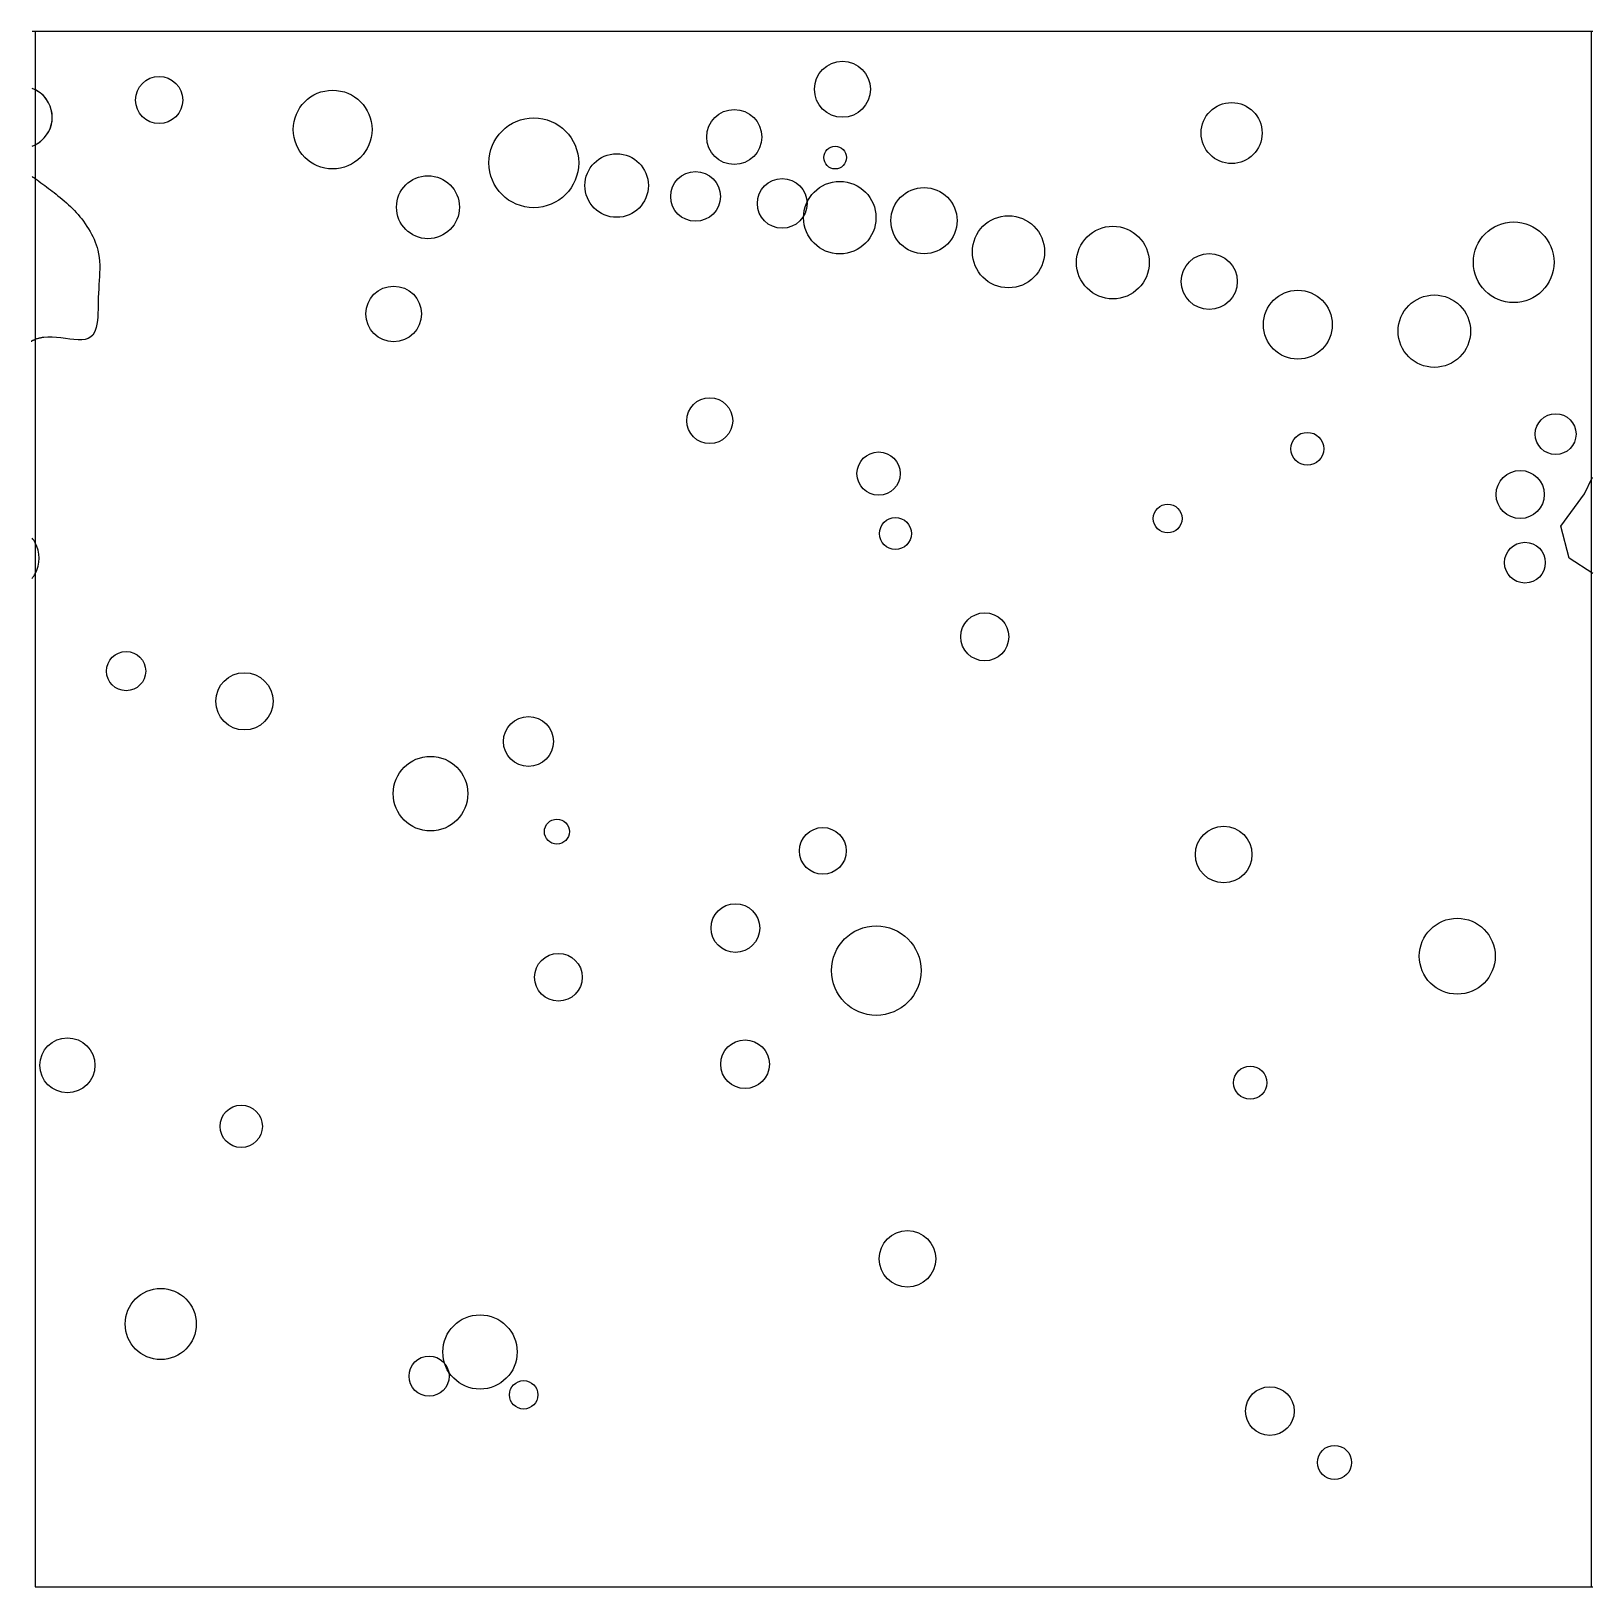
# Model space of a CAD drawing. Extents: x 7.046 to 8.034, y 8.53 to 9.514.
import ezdxf

# ---------------------------------------------------------------- set-up
doc = ezdxf.new("R2010")
doc.units = 0
for name, color, linetype in [('LAYER1', 7, 'CONTINUOUS'), ('LAYER10', 1, 'CONTINUOUS'), ('LAYER12', 5, 'CONTINUOUS')]:
    doc.layers.add(name, color=color, linetype=linetype)

msp = doc.modelspace()

# ---------------------------------------------------------------- linework, layer by layer
at = {"layer": 'LAYER1', "color": 7, "linetype": 'CONTINUOUS'}
for points in [[(8.034, 9.171), (8.019, 9.1807), (8.0137, 9.201), (8.0287, 9.2214), (8.0336, 9.2316), (8.034, 9.2317)], [(8.034, 9.171), (8.034, 9.171)]]:
    msp.add_lwpolyline(points, dxfattribs=at)
for centre, radius in [((7.5595, 9.4773), 0.0177), ((7.1274, 9.4705), 0.0149), ((7.2371, 9.4518), 0.0249), ((7.4911, 9.4471), 0.0174), ((7.8056, 9.4496), 0.0193), ((7.3643, 9.4308), 0.0284), ((7.5549, 9.4341), 0.0072), ((7.4167, 9.4164), 0.0201), ((7.2974, 9.4027), 0.0199), ((7.4666, 9.4095), 0.0157), ((7.5214, 9.4051), 0.0157), ((7.5578, 9.3961), 0.0229), ((7.6111, 9.3942), 0.0209), ((7.6645, 9.3745), 0.0228), ((7.984, 9.3679), 0.0255), ((7.7305, 9.3677), 0.023), ((7.7915, 9.3557), 0.0177), ((7.2757, 9.3352), 0.0176), ((7.8475, 9.3284), 0.0218), ((7.9338, 9.3243), 0.0229), ((7.4756, 9.2677), 0.0145), ((8.0105, 9.2592), 0.0129), ((7.8535, 9.2499), 0.0104), ((7.5824, 9.2342), 0.0137), ((7.9881, 9.221), 0.0152), ((7.7652, 9.2058), 0.0091), ((7.593, 9.1963), 0.0101), ((7.9911, 9.1779), 0.0129), ((7.6495, 9.131), 0.0152), ((7.1065, 9.1093), 0.0124), ((7.1813, 9.0902), 0.0181), ((7.3609, 9.0648), 0.0158), ((7.299, 9.0318), 0.0236), ((7.3789, 9.0078), 0.0079), ((7.5471, 8.9956), 0.0148), ((7.8006, 8.9933), 0.0179), ((7.4918, 8.9468), 0.0154), ((7.5809, 8.9199), 0.0283), ((7.9483, 8.929), 0.024), ((7.3799, 8.9157), 0.0151), ((7.0694, 8.86), 0.0174), ((7.4979, 8.8607), 0.0154), ((7.8174, 8.849), 0.0105), ((7.1793, 8.8214), 0.0134), ((7.6006, 8.7376), 0.0179), ((7.1284, 8.6964), 0.0225), ((7.3303, 8.6787), 0.0235), ((7.2981, 8.6634), 0.0127), ((7.3579, 8.6516), 0.009), ((7.8298, 8.6413), 0.0154), ((7.8707, 8.6088), 0.0108)]:
    msp.add_circle(centre, radius, dxfattribs=at)
for centre, radius, start, end in [((7.0404, 9.4596), 0.0194, -63.5356, 69.9366), ((7.0404, 9.4596), 0.0194, -49.5443, 63.5356), ((7.0404, 9.4596), 0.0194, -69.9376, -63.5369), ((7.0404, 9.4596), 0.0194, -63.5356, -49.5438), ((7.031, 9.1807), 0.0205, 28.5329, 38.6107), ((7.031, 9.1807), 0.0205, -28.5329, 28.5329), ((7.031, 9.1807), 0.0205, -38.6124, -28.5321)]:
    msp.add_arc(centre, radius, start, end, dxfattribs=at)
at = {"layer": 'LAYER10', "color": 1, "linetype": 'CONTINUOUS'}
for points in [[(7.047, 9.4221), (7.0472, 9.422), (7.0474, 9.4218), (7.0476, 9.4217), (7.0478, 9.4216), (7.048, 9.4215), (7.0482, 9.4214), (7.0483, 9.4213), (7.0485, 9.4212), (7.0486, 9.4211), (7.0488, 9.421), (7.0489, 9.4209), (7.049, 9.4209), (7.0492, 9.4207), (7.0494, 9.4207), (7.0494, 9.4206), (7.0495, 9.4206), (7.0495, 9.4206), (7.0495, 9.4206), (7.0495, 9.4206), (7.0494, 9.4206), (7.0493, 9.4207), (7.0492, 9.4207), (7.0491, 9.4208), (7.049, 9.4209)], [(7.049, 9.4209), (7.049, 9.4209), (7.049, 9.4209), (7.049, 9.4209), (7.049, 9.4209), (7.049, 9.4209), (7.049, 9.4209), (7.049, 9.4209), (7.049, 9.4209), (7.049, 9.4209), (7.049, 9.4209), (7.049, 9.4209), (7.049, 9.4209), (7.049, 9.4209), (7.049, 9.4209), (7.049, 9.4209), (7.049, 9.4209), (7.049, 9.4209), (7.049, 9.4209), (7.049, 9.4209), (7.049, 9.4209), (7.049, 9.4209), (7.049, 9.4209), (7.049, 9.4209), (7.049, 9.4209)], [(7.049, 9.4209), (7.0502, 9.42), (7.0514, 9.4191), (7.0526, 9.4182), (7.0539, 9.4173), (7.0551, 9.4164), (7.0562, 9.4155), (7.0574, 9.4146), (7.0586, 9.4137), (7.0598, 9.4128), (7.061, 9.4119), (7.0622, 9.411), (7.0633, 9.41), (7.0647, 9.4089), (7.066, 9.4078), (7.0674, 9.4067), (7.0687, 9.4055), (7.07, 9.4043), (7.0713, 9.4031), (7.0725, 9.4019), (7.0738, 9.4006), (7.075, 9.3993), (7.0761, 9.398), (7.0773, 9.3967), (7.0784, 9.3953), (7.0796, 9.3938), (7.0807, 9.3922), (7.0817, 9.3906), (7.0828, 9.389), (7.0837, 9.3874), (7.0846, 9.3857), (7.0855, 9.3841), (7.0862, 9.3824), (7.087, 9.3806), (7.0876, 9.3789), (7.0881, 9.3772), (7.0886, 9.3755), (7.0891, 9.3732), (7.0894, 9.3708), (7.0896, 9.3685), (7.0898, 9.3661), (7.0898, 9.3638), (7.0897, 9.3613), (7.0896, 9.3589), (7.0895, 9.3564), (7.0893, 9.3538), (7.0892, 9.3511), (7.089, 9.3484), (7.0889, 9.3456), (7.0889, 9.3431), (7.0888, 9.3407), (7.0888, 9.3382), (7.0887, 9.3357), (7.0886, 9.3333), (7.0884, 9.331), (7.088, 9.3288), (7.0876, 9.3267), (7.087, 9.3248), (7.0863, 9.3232), (7.0854, 9.3218), (7.0842, 9.3207), (7.0826, 9.3197), (7.0807, 9.3191), (7.0785, 9.3189), (7.0761, 9.3188), (7.0735, 9.319), (7.0709, 9.3193), (7.0681, 9.3196), (7.0653, 9.32), (7.0625, 9.3203), (7.0597, 9.3205), (7.057, 9.3205), (7.0544, 9.3203), (7.0539, 9.3203), (7.0534, 9.3202), (7.053, 9.3201), (7.0525, 9.32), (7.0521, 9.3199), (7.0516, 9.3198), (7.0512, 9.3197), (7.0508, 9.3196), (7.0503, 9.3195), (7.0499, 9.3194), (7.0495, 9.3192), (7.049, 9.3191)], [(7.049, 9.3191), (7.0488, 9.319), (7.0486, 9.3189), (7.0485, 9.3188), (7.0483, 9.3187), (7.0481, 9.3187), (7.0479, 9.3186), (7.0477, 9.3185), (7.0476, 9.3184), (7.0474, 9.3183), (7.0473, 9.3183), (7.0472, 9.3182), (7.047, 9.3181), (7.0468, 9.318), (7.0467, 9.318), (7.0466, 9.3179), (7.0465, 9.3179), (7.0465, 9.3179), (7.0465, 9.3179), (7.0466, 9.3179), (7.0466, 9.3179), (7.0467, 9.318), (7.0468, 9.318), (7.0469, 9.3181), (7.047, 9.3181)]]:
    msp.add_lwpolyline(points, dxfattribs=at)
at = {"layer": 'LAYER12', "color": 5, "linetype": 'CONTINUOUS'}
for points in [[(7.049, 9.5139), (7.047, 9.5139)], [(7.049, 9.5139), (7.049, 9.514)], [(7.049, 9.514), (7.049, 9.5139)], [(8.034, 9.5139), (7.049, 9.5139)], [(7.0493, 9.514), (7.0493, 9.514)], [(7.0493, 9.514), (7.0493, 9.5139)], [(7.0493, 9.5139), (7.0493, 9.514)], [(7.0493, 8.531), (7.0493, 9.514)], [(7.0493, 9.514), (7.0493, 9.5139)], [(7.0493, 9.5139), (7.0493, 9.514)], [(7.0493, 9.514), (7.0493, 9.514)], [(8.033, 9.514), (8.033, 9.5139)], [(8.033, 9.5139), (8.033, 9.514)], [(8.033, 9.514), (8.033, 8.531)], [(7.049, 8.5302), (7.0493, 8.5302)], [(7.0493, 8.5302), (7.0493, 8.531)], [(7.0493, 8.5302), (8.033, 8.5302)], [(7.0493, 8.5302), (7.0493, 8.5302)], [(7.0493, 8.5302), (7.0493, 8.5302)], [(8.033, 8.531), (8.033, 8.5302)], [(8.033, 8.5302), (8.034, 8.5302)], [(8.033, 8.5302), (8.033, 8.5302)], [(8.033, 8.5302), (8.033, 8.5302)]]:
    msp.add_lwpolyline(points, dxfattribs=at)

doc.saveas('drawing.dxf')
